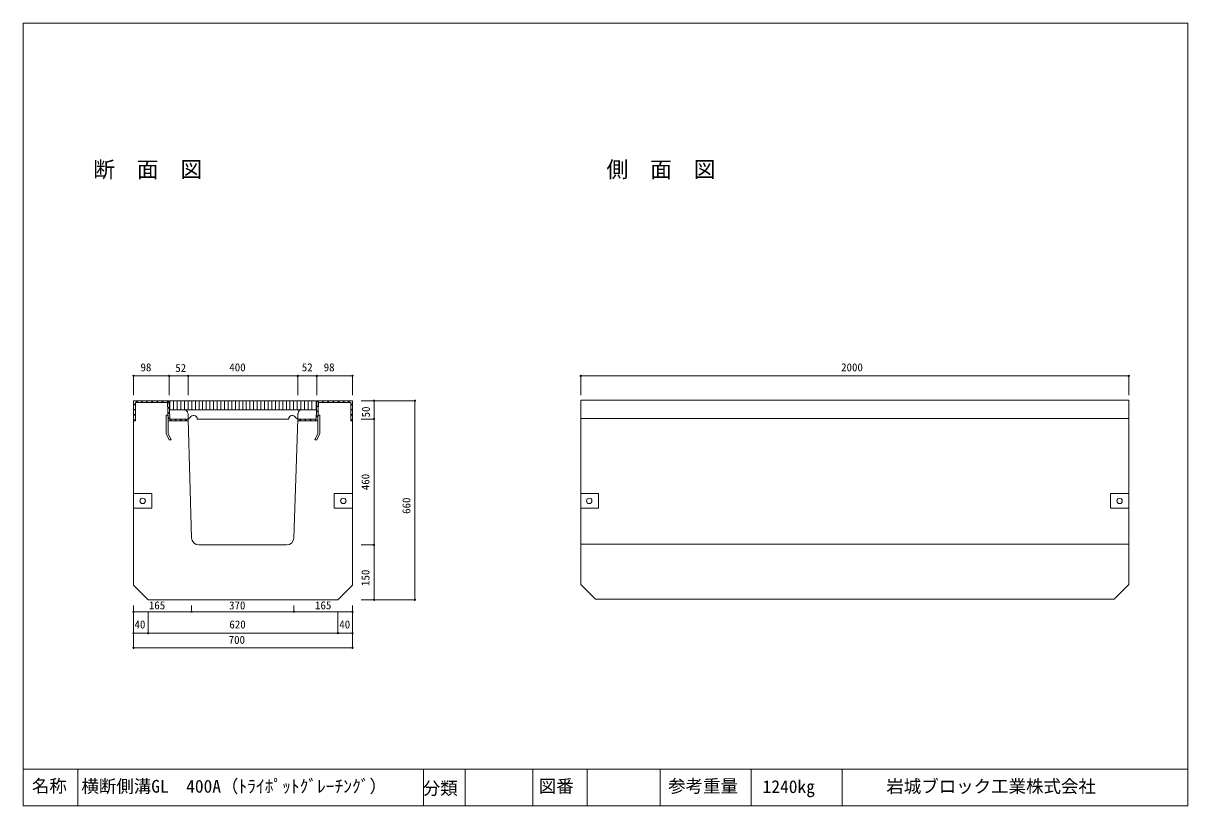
# Model space of a CAD drawing. Units: millimetres, scale not verified, with parts at other scales. Extents: x 1271 to 4471, y 1149 to 3299.
import ezdxf
from ezdxf.enums import TextEntityAlignment as Align

# ---------------------------------------------------------------- set-up
doc = ezdxf.new("R2010")
doc.units = ezdxf.units.MM
doc.header["$LTSCALE"] = 7
doc.header["$PDMODE"] = 32
doc.header["$PDSIZE"] = 3.5
doc.layers.add('_0-0_', color=7, linetype='Continuous', lineweight=18)
doc.styles.add('ＭＳ ゴシック', font='')
doc.styles.get('ＭＳ ゴシック').set_extended_font_data('MS Gothic')

msp = doc.modelspace()

# ---------------------------------------------------------------- linework, layer by layer
at = {"layer": '_0-0_'}
for p, q in [((1270.527, 1148.73), (1270.527, 3298.729)), ((1270.527, 3298.729), (4470.527, 3298.729)), ((4470.527, 3298.729), (4470.527, 1148.73)), ((1573.497, 2329.788), (1671.759, 2329.788)), ((1573.497, 2329.788), (1573.497, 2276.511)), ((1671.759, 2329.788), (1671.759, 2276.511)), ((1671.759, 2329.788), (1723.552, 2329.788)), ((1723.552, 2329.788), (1723.552, 2276.511)), ((1723.552, 2329.788), (2024.847, 2329.788)), ((2024.847, 2329.788), (2024.847, 2276.511)), ((2024.847, 2329.788), (2076.891, 2329.788)), ((2076.891, 2329.788), (2076.891, 2276.511)), ((2076.891, 2329.788), (2175.297, 2329.788)), ((2175.297, 2329.788), (2175.297, 2276.511)), ((2802.498, 2329.788), (4308.498, 2329.788)), ((2802.498, 2329.788), (2802.498, 2276.511)), ((4308.498, 2329.788), (4308.498, 2276.511)), ((1573.497, 2261.452), (1671.759, 2261.452)), ((1573.497, 2261.452), (1573.497, 2206.287)), ((1578.512, 2248.713), (1573.497, 2253.728)), ((1578.512, 2256.437), (1666.931, 2256.437)), ((1578.512, 2206.287), (1578.512, 2256.437)), ((1584.931, 2256.437), (1579.916, 2261.452)), ((1599.073, 2256.437), (1594.058, 2261.452)), ((1613.215, 2256.437), (1608.2, 2261.452)), ((1627.357, 2256.437), (1622.342, 2261.452)), ((1641.499, 2256.437), (1636.484, 2261.452)), ((1655.642, 2256.437), (1650.626, 2261.452)), ((1672.036, 2254.184), (1664.768, 2261.452)), ((1666.931, 2256.437), (1668.845, 2206.287)), ((1672.597, 2239.481), (1667.379, 2244.699)), ((1671.759, 2261.452), (1673.672, 2211.302)), ((1673.438, 2236.545), (1673.438, 2261.514)), ((1673.438, 2261.514), (2074.994, 2261.514)), ((1683.438, 2236.545), (1683.438, 2261.514)), ((1693.438, 2236.545), (1693.438, 2261.514)), ((1703.438, 2236.545), (1703.438, 2261.514)), ((1713.438, 2236.545), (1713.438, 2261.514)), ((1723.438, 2236.545), (1723.438, 2261.514)), ((1733.438, 2236.545), (1733.438, 2261.514)), ((1743.438, 2236.545), (1743.438, 2261.514)), ((1753.438, 2236.545), (1753.438, 2261.514)), ((1763.438, 2236.545), (1763.438, 2261.514)), ((1773.438, 2236.545), (1773.438, 2261.514)), ((1783.438, 2236.545), (1783.438, 2261.514)), ((1793.438, 2236.545), (1793.438, 2261.514)), ((1803.438, 2236.545), (1803.438, 2261.514)), ((1813.438, 2236.545), (1813.438, 2261.514)), ((1823.438, 2236.545), (1823.438, 2261.514)), ((1833.438, 2236.545), (1833.438, 2261.514)), ((1843.438, 2236.545), (1843.438, 2261.514)), ((1853.438, 2236.545), (1853.438, 2261.514)), ((1863.438, 2236.545), (1863.438, 2261.514)), ((1873.438, 2236.545), (1873.438, 2261.514)), ((1883.438, 2236.545), (1883.438, 2261.514)), ((1893.438, 2236.545), (1893.438, 2261.514)), ((1903.438, 2236.545), (1903.438, 2261.514)), ((1913.438, 2236.545), (1913.438, 2261.514)), ((1923.438, 2236.545), (1923.438, 2261.514)), ((1933.438, 2236.545), (1933.438, 2261.514)), ((1943.438, 2236.545), (1943.438, 2261.514)), ((1953.438, 2236.545), (1953.438, 2261.514)), ((1963.438, 2236.545), (1963.438, 2261.514)), ((1973.438, 2236.545), (1973.438, 2261.514)), ((1983.438, 2236.545), (1983.438, 2261.514)), ((1993.438, 2236.545), (1993.438, 2261.514)), ((2003.438, 2236.545), (2003.438, 2261.514)), ((2013.438, 2236.545), (2013.438, 2261.514)), ((2023.438, 2236.545), (2023.438, 2261.514)), ((2033.438, 2236.545), (2033.438, 2261.514)), ((2033.438, 2236.545), (2033.438, 2261.514)), ((2043.438, 2236.545), (2043.438, 2261.514)), ((2053.438, 2236.545), (2053.438, 2261.514)), ((2063.438, 2236.545), (2063.438, 2261.514)), ((2074.994, 2236.545), (2074.994, 2261.514)), ((2074.996, 2211.325), (2076.891, 2261.452)), ((2081.241, 2243.774), (2076.405, 2248.61)), ((2076.891, 2261.452), (2175.297, 2261.452)), ((2082.721, 2256.437), (2077.706, 2261.452)), ((2079.825, 2206.287), (2081.72, 2256.437)), ((2081.72, 2256.437), (2170.282, 2256.437)), ((2096.863, 2256.437), (2091.848, 2261.452)), ((2111.005, 2256.437), (2105.99, 2261.452)), ((2125.147, 2256.437), (2120.132, 2261.452)), ((2139.29, 2256.437), (2134.274, 2261.452)), ((2153.432, 2256.437), (2148.416, 2261.452)), ((2167.574, 2256.437), (2162.559, 2261.452)), ((2170.282, 2206.287), (2170.282, 2256.437)), ((2175.297, 2248.713), (2170.282, 2253.728)), ((2175.297, 2261.452), (2175.297, 2206.287)), ((2234.386, 2261.514), (2198.873, 2261.514)), ((2346.924, 2261.452), (2198.873, 2261.452)), ((2234.386, 2261.514), (2234.386, 2211.302)), ((2346.924, 2261.452), (2346.924, 1714.817)), ((2802.498, 1756.699), (2802.498, 2263.214)), ((2802.498, 2263.214), (4308.498, 2263.214)), ((4308.498, 1756.699), (4308.498, 2263.214)), ((1578.512, 2234.571), (1573.497, 2239.586)), ((1578.512, 2220.429), (1573.497, 2225.444)), ((1578.512, 2206.287), (1573.497, 2211.302)), ((1668.248, 2221.933), (1663.248, 2221.933)), ((1663.248, 2221.933), (1663.248, 2171.933)), ((1673.158, 2224.778), (1667.94, 2229.996)), ((1668.248, 2221.933), (1668.248, 2171.933)), ((1677.507, 2206.287), (1668.501, 2215.292)), ((1672.709, 2236.545), (1741.006, 2236.545)), ((1673.438, 2236.545), (1672.709, 2236.545)), ((1673.438, 2236.545), (2074.994, 2236.545)), ((1673.672, 2211.302), (1723.552, 2211.302)), ((1691.649, 2206.287), (1686.634, 2211.302)), ((1705.791, 2206.287), (1700.776, 2211.302)), ((1713.438, 2236.545), (1714.203, 2236.507)), ((1714.203, 2236.507), (1714.964, 2236.393)), ((1719.933, 2206.287), (1714.919, 2211.302)), ((1714.964, 2236.393), (1715.715, 2236.202)), ((1715.715, 2236.202), (1716.453, 2235.932)), ((1716.453, 2235.932), (1717.176, 2235.582)), ((1717.176, 2235.582), (1717.878, 2235.151)), ((1717.878, 2235.151), (1718.556, 2234.637)), ((1718.556, 2234.637), (1719.207, 2234.04)), ((1719.207, 2234.04), (1719.827, 2233.358)), ((1719.827, 2233.358), (1720.413, 2232.589)), ((1720.413, 2232.589), (1720.96, 2231.734)), ((1720.96, 2231.734), (1721.465, 2230.79)), ((1721.465, 2230.79), (1721.924, 2229.756)), ((1721.924, 2229.756), (1722.334, 2228.631)), ((1722.334, 2228.631), (1722.691, 2227.413)), ((1722.691, 2227.413), (1722.991, 2226.102)), ((1722.991, 2226.102), (1723.231, 2224.697)), ((1723.231, 2224.697), (1723.407, 2223.195)), ((1723.407, 2223.195), (1723.515, 2221.597)), ((1723.515, 2221.597), (1723.552, 2219.899)), ((1723.552, 2219.899), (1723.552, 2211.302)), ((1729.372, 2215.253), (1723.552, 2211.302)), ((1732.806, 1884.759), (1723.552, 2211.302)), ((1748.558, 2211.302), (1999.845, 2211.302)), ((2014.274, 1884.677), (2024.853, 2211.302)), ((2019.024, 2215.269), (2024.853, 2211.302)), ((2024.871, 2221.597), (2024.835, 2219.899)), ((2024.835, 2219.899), (2024.847, 2211.302)), ((2024.847, 2211.302), (2074.996, 2211.302)), ((2024.978, 2223.195), (2024.871, 2221.597)), ((2025.151, 2224.697), (2024.978, 2223.195)), ((2025.383, 2226.102), (2025.151, 2224.697)), ((2025.672, 2227.413), (2025.383, 2226.102)), ((2026.012, 2228.631), (2025.672, 2227.413)), ((2026.398, 2229.756), (2026.012, 2228.631)), ((2026.825, 2230.79), (2026.398, 2229.756)), ((2027.289, 2231.734), (2026.825, 2230.79)), ((2027.785, 2232.589), (2027.289, 2231.734)), ((2028.308, 2233.358), (2027.785, 2232.589)), ((2028.853, 2234.04), (2028.308, 2233.358)), ((2029.415, 2234.637), (2028.853, 2234.04)), ((2033.876, 2206.287), (2028.861, 2211.302)), ((2029.99, 2235.151), (2029.415, 2234.637)), ((2030.573, 2235.582), (2029.99, 2235.151)), ((2031.159, 2235.932), (2030.573, 2235.582)), ((2031.744, 2236.202), (2031.159, 2235.932)), ((2032.321, 2236.393), (2031.744, 2236.202)), ((2032.888, 2236.507), (2032.321, 2236.393)), ((2033.438, 2236.545), (2032.888, 2236.507)), ((2048.018, 2206.287), (2043.003, 2211.302)), ((2062.16, 2206.287), (2057.145, 2211.302)), ((2076.302, 2206.287), (2071.287, 2211.302)), ((2074.994, 2236.545), (2077.089, 2236.545)), ((2080.211, 2216.52), (2075.375, 2221.356)), ((2080.726, 2230.147), (2075.89, 2234.983)), ((2080.416, 2221.933), (2085.416, 2221.933)), ((2080.416, 2221.933), (2080.416, 2171.933)), ((2085.416, 2221.933), (2085.416, 2171.933)), ((2175.297, 2234.571), (2170.282, 2239.586)), ((2175.297, 2220.429), (2170.282, 2225.444)), ((2175.297, 2206.287), (2170.282, 2211.302)), ((2234.386, 2211.302), (2198.873, 2211.302)), ((2234.386, 2211.302), (2234.386, 1865.267)), ((2802.498, 2213.064), (4308.498, 2213.064)), ((1573.497, 2206.287), (1578.512, 2206.287)), ((1573.497, 2206.287), (1573.497, 1754.937)), ((1668.845, 2206.287), (1723.694, 2206.287)), ((2024.69, 2206.287), (2079.825, 2206.287)), ((2170.282, 2206.287), (2175.297, 2206.287)), ((2175.297, 2206.287), (2175.297, 1754.937)), ((1663.248, 2171.933), (1663.716, 2169.82)), ((1663.716, 2169.82), (1671.183, 2153.807)), ((1668.248, 2171.933), (1676.7, 2153.807)), ((1676.7, 2153.807), (1671.183, 2153.807)), ((2080.416, 2171.933), (2071.964, 2153.807)), ((2071.964, 2153.807), (2077.48, 2153.807)), ((2084.947, 2169.82), (2077.48, 2153.807)), ((2085.416, 2171.933), (2084.947, 2169.82)), ((1623.617, 2006.317), (1573.617, 2006.317)), ((1623.617, 1966.317), (1623.617, 2006.317)), ((2175.296, 2006.317), (2125.296, 2006.317)), ((2125.296, 2006.317), (2125.296, 1966.317)), ((2175.296, 1966.317), (2175.296, 2006.317)), ((2850.838, 2006.317), (2802.498, 2006.317)), ((2850.838, 1966.317), (2850.838, 2006.317)), ((4308.504, 2006.317), (4258.504, 2006.317)), ((4258.504, 2006.317), (4258.504, 1966.317)), ((4308.504, 1966.317), (4308.504, 2006.317)), ((1623.617, 1966.317), (1573.497, 1966.317)), ((2175.296, 1966.317), (2125.176, 1966.317)), ((2850.838, 1966.317), (2802.498, 1966.317)), ((4308.504, 1966.317), (4258.385, 1966.317)), ((1994.224, 1865.267), (1752.858, 1865.267)), ((2234.386, 1865.267), (2198.873, 1865.267)), ((2234.386, 1865.267), (2234.386, 1714.817)), ((4308.498, 1867.029), (2802.498, 1867.029)), ((1573.497, 1754.937), (1613.617, 1714.817)), ((2135.177, 1714.817), (2175.297, 1754.937)), ((2802.498, 1756.699), (2842.618, 1716.579)), ((4268.378, 1716.579), (4308.498, 1756.699)), ((1573.497, 1623.167), (1573.497, 1698.515)), ((1573.497, 1681.913), (1573.497, 1698.515)), ((2135.177, 1714.817), (1613.617, 1714.817)), ((1732.806, 1681.913), (1732.806, 1698.515)), ((2014.274, 1681.913), (2014.274, 1698.515)), ((2175.297, 1623.167), (2175.297, 1698.515)), ((2175.297, 1681.913), (2175.297, 1698.515)), ((2346.924, 1714.817), (2198.873, 1714.817)), ((2234.386, 1714.817), (2198.873, 1714.817)), ((4268.378, 1716.579), (2842.618, 1716.579)), ((1573.497, 1681.913), (1732.806, 1681.913)), ((1613.617, 1623.167), (1613.617, 1681.913)), ((1732.806, 1681.913), (2014.274, 1681.913)), ((2014.274, 1681.913), (2175.297, 1681.913)), ((2135.177, 1623.167), (2135.177, 1681.913)), ((1573.497, 1623.167), (1613.617, 1623.167)), ((1573.497, 1582.327), (1573.497, 1623.167)), ((1613.617, 1623.167), (2135.177, 1623.167)), ((2135.177, 1623.167), (2175.297, 1623.167)), ((2175.297, 1582.327), (2175.297, 1623.167)), ((1573.497, 1582.327), (2175.297, 1582.327)), ((4470.527, 1248.73), (1270.527, 1248.73)), ((1420.527, 1148.73), (1420.527, 1248.73)), ((2370.527, 1148.73), (2370.527, 1248.73)), ((2484.745, 1248.73), (2484.745, 1148.73)), ((2670.527, 1148.73), (2670.527, 1248.73)), ((2820.527, 1148.73), (2820.527, 1248.73)), ((3020.527, 1148.73), (3020.527, 1248.73)), ((3270.527, 1148.73), (3270.527, 1248.73)), ((3520.527, 1148.73), (3520.527, 1248.73)), ((4470.527, 1148.73), (1270.527, 1148.73))]:
    msp.add_line(p, q, dxfattribs=at)
for centre in [(1598.497, 1986.317), (2150.176, 1986.317), (2825.718, 1986.317), (4283.385, 1986.317)]:
    msp.add_circle(centre, 7.471, dxfattribs=at)
for centre, radius, start, end in [((1738.558, 2211.302), 10, 0, 156.72568), ((2009.845, 2211.302), 10, 23.37279, 180), ((1752.858, 1885.327), 20.06, 181.6235, 270), ((1994.224, 1885.327), 20.06, 270, 358.14459)]:
    msp.add_arc(centre, radius, start, end, dxfattribs=at)
for p in [(1573.497, 2329.788), (1671.759, 2329.788), (1723.552, 2329.788), (2024.847, 2329.788), (2076.891, 2329.788), (2175.297, 2329.788), (2802.498, 2329.788), (4308.498, 2329.788), (2234.386, 2261.514), (2346.924, 2261.452), (2234.386, 2211.302), (2234.386, 1865.267), (2234.386, 1714.817), (2346.924, 1714.817), (1573.497, 1681.913), (1732.806, 1681.913), (2014.274, 1681.913), (2175.297, 1681.913), (1573.497, 1623.167), (1613.617, 1623.167), (2135.177, 1623.167), (2175.297, 1623.167), (1573.497, 1582.327), (2175.297, 1582.327)]:
    msp.add_point(p, dxfattribs=at)

# ---------------------------------------------------------------- texts
at = {"layer": '_0-0_', "style": 'ＭＳ ゴシック'}
for s, height, p in [('断  面  図', 43.99, (1462.458, 2861.954)), ('側\u3000面\u3000図', 43.99, (2873.265, 2861.954)), ('98', 21.99, (1592.628, 2335.788)), ('52', 21.99, (1688.198, 2333.982)), ('400', 21.99, (1836.699, 2335.788)), ('52', 21.99, (2035.869, 2335.788)), ('98', 21.99, (2096.094, 2335.788)), ('2000', 21.99, (3517.998, 2335.788)), ('165', 21.99, (1615.652, 1681.778)), ('370', 21.99, (1836.04, 1681.635)), ('165', 21.99, (2072.285, 1681.894)), ('40', 21.99, (1576.201, 1629.167)), ('620', 21.99, (1836.897, 1629.167)), ('40', 21.99, (2138.907, 1629.167)), ('700', 21.99, (1834.957, 1587.003)), ('名称', 35.19, (1294.138, 1174.81)), ('横断側溝GL\u3000400A（ﾄﾗｲﾎﾟｯﾄｸﾞﾚｰﾁﾝｸﾞ）', 35.19, (1430.272, 1174.01)), ('分類', 35.19, (2368.357, 1168.469)), ('図番', 35.19, (2687.134, 1174.325)), ('参考重量', 35.19, (3042.548, 1174.503)), ('1240㎏', 35.19, (3302.387, 1172.937)), ('岩城ブロック工業株式会社', 35.19, (3642.233, 1173.825))]:
    msp.add_text(s, height=height, dxfattribs=at).set_placement(p, align=Align.BOTTOM_LEFT)
for s, p in [('50', (2229.594, 2215.721)), ('460', (2228.386, 2015.784)), ('660', (2340.924, 1950.634)), ('150', (2228.386, 1752.542))]:
    msp.add_text(s, height=21.99, rotation=90, dxfattribs=at).set_placement(p, align=Align.BOTTOM_LEFT)

doc.saveas('drawing.dxf')
